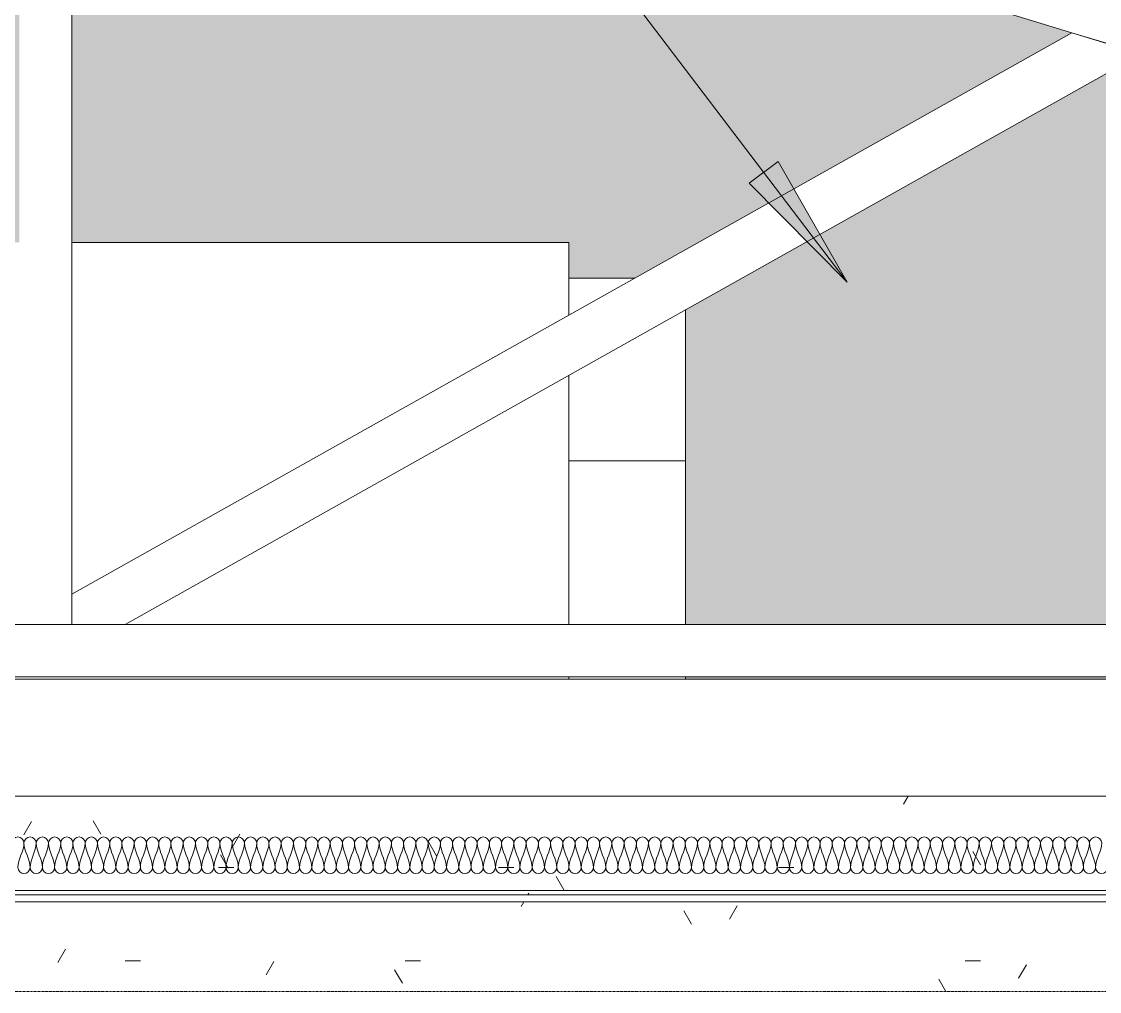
# Model space of a CAD drawing. Header units: millimetres. Extents: x -12186 to 152825, y -4386 to 9463.
# Drawn here: x 135996 to 138343, y 2805 to 4916 of the extents above; entities that cross this region are included whole.
import ezdxf

# ---------------------------------------------------------------- set-up
doc = ezdxf.new("R2010")
doc.units = ezdxf.units.MM
doc.linetypes.add('1000 Dashed', pattern=[2, 1, -1])
for name, color, linetype, lineweight in [('A-CLNG', 13, 'Continuous', 9), ('A-CLNG-PATT', 13, 'Continuous', 9), ('A-DETL', 90, 'Continuous', 5), ('A-FLOR-LEVL', 51, 'Continuous', 5), ('A-ROOF-PATT', 132, 'Continuous', 9), ('G-ANNO-TEXT', 231, 'Continuous', 5), ('I-WALL', 2, 'Continuous', 9), ('S-BEAM', 12, 'Continuous', 5)]:
    doc.layers.add(name, color=color, linetype=linetype, lineweight=lineweight)
pattern_1 = [(0, (-22884.63, 5715.79), (812.8, 203.2), [33.53, -576.07, 33.53, -3827.27]), (0, (-22884.63, 5715.79), (812.8, 203.2), [-643.128, -576.072, 33.528, -1185.672, -2032]), (0, (-22884.63, 5715.79), (812.8, 203.2), [-2438.4, 33.528, -576.072, 33.528, -1388.872]), (0, (-22884.63, 5715.79), (812.8, 203.2), [-3081.53, -372.87, 33.53, -982.47]), (120, (-22579.83, 5817.39), (-582.3764, 602.3054), [33.53, -576.07, 33.53, -3827.27]), (120, (-22579.83, 5817.39), (-582.3764, 602.3054), [-643.128, -576.072, 33.528, -1185.672, -2032]), (120, (-22579.83, 5817.39), (-582.3764, 602.3054), [-2438.4, 33.528, -576.072, 33.528, -1388.872]), (120, (-22579.83, 5817.39), (-582.3764, 602.3054), [-3081.53, -372.87, 33.53, -982.47]), (240, (-22478.23, 6223.79), (-230.4236, -805.5054), [33.53, -576.07, 33.53, -3827.27]), (240, (-22478.23, 6223.79), (-230.4236, -805.5054), [-643.128, -576.072, 33.528, -1185.672, -2032]), (240, (-22478.23, 6223.79), (-230.4236, -805.5054), [-2438.4, 33.528, -576.072, 33.528, -1388.872]), (240, (-22478.23, 6223.79), (-230.4236, -805.5054), [-3081.53, -372.87, 33.53, -982.47])]

# ---------------------------------------------------------------- blocks, each defined once
blk = doc.blocks.new('Timber Truss - Timber Truss 2-1376233-Section 4')
at = {"layer": 'S-BEAM'}
for p, q in [((-23335.1, 3604), (-23335.1, 5343.5)), ((-22635.9, 5343.5), (-15675.6, 3215.5)), ((-21157.8, 4891.6), (-23335.1, 3669.4)), ((-21082.4, 4868.6), (-21157.8, 4891.6)), ((-23218.6, 3604), (-21082.4, 4803.2)), ((-23335.1, 3669.4), (-23335.1, 3604)), ((-16946.2, 3604), (-27704.6, 3604)), ((-23449.1, 3604), (-23335.1, 3604)), ((-23335.1, 3604), (-23218.6, 3604)), ((-27704.6, 3490), (-16573.4, 3490))]:
    blk.add_line(p, q, dxfattribs=at)
blk = doc.blocks.new('Ceilings 2 - Ceilings 2-1432844-Section 4')
at = {"layer": 'A-CLNG-PATT'}
h = blk.add_hatch(dxfattribs=at)
h.set_pattern_fill('FP_198', color=256, style=0, pattern_type=2)
h.set_pattern_definition(pattern_1)
h.paths.add_polyline_path([(-27052.6, 2793), (-26676.6, 2793), (-26676.6, 3025), (-17821.6, 3025), (-17821.6, 2793), (-17445.6, 2793), (-17445.6, 3230), (-27052.6, 3230), (-27052.6, 2805)])
h = blk.add_hatch(dxfattribs=at)
h.set_pattern_fill('FP_198', color=256, style=0, pattern_type=2)
h.set_pattern_definition(pattern_1)
h.paths.add_polyline_path([(-21176.6, 2805), (-17833.6, 2805), (-17833.6, 3000), (-26664.6, 3000), (-26664.6, 2805), (-21405.2, 2805)])
h.paths.add_polyline_path([(-26435, 3015), (-17833.6, 3015), (-17833.6, 3025), (-26664.6, 3025), (-26664.6, 3015), (-26564.6, 3015)])
at = {"layer": 'A-CLNG'}
for p, q in [((-27052.6, 3230), (-17445.6, 3230)), ((-26664.6, 3025), (-17833.6, 3025))]:
    blk.add_line(p, q, dxfattribs=at)

msp = doc.modelspace()

# ---------------------------------------------------------------- hatches: boundary and pattern name
at = {"layer": 'A-ROOF-PATT', "lineweight": 5}
h = msp.add_hatch(dxfattribs=at)
h.set_pattern_fill('FP_163', color=256, style=0, pattern_type=2)
h.set_pattern_definition([(0, (159440.27, 3949.267), (323.85, 44.557), [76.2, -63.5, 88.9, -38.1, -165.1]), (0, (159440.27, 3949.267), (323.85, 44.557), [-266.7, 114.3, -50.8]), (0, (159516.47, 3951.123), (323.85, 44.557), [63.5, -241.3, 50.8, -76.2]), (0, (159668.87, 3946.48), (323.85, 44.557), [38.1, -393.7]), (90, (159440.27, 3949.27), (-107.95, 44.557), [42.701, -135.529]), (90, (159516.47, 3949.27), (-107.95, 44.557), [41.773, -136.457]), (90, (159579.97, 3949.27), (-107.95, 44.557), [38.988, -139.242]), (90, (159668.87, 3946.48), (-107.95, 44.557), [42.701, -135.529]), (90, (159706.97, 3946.48), (-107.95, 44.557), [42.701, -135.529]), (90, (159821.27, 3949.27), (-107.95, 44.557), [40.844, -137.385])])
h.paths.add_polyline_path([(128309.7, 3405), (128309.7, 3414.2), (128279.7, 3405), (128304.7, 3405)])
h.paths.add_polyline_path([(129118.7, 3415), (129277.2, 3415), (129277.2, 3455), (129475.7, 3455), (129475.7, 3490), (129229.5, 3490), (128984.2, 3415)])
h.paths.add_polyline_path([(128594.3, 3415), (129475.7, 3684.5), (129475.7, 3770.7), (128312.4, 3415), (128432.8, 3415)])
h.paths.add_polyline_path([(128629.3, 3441.3), (128618.2, 3477.7), (128654.8, 3488), (128665.7, 3452.5)])
h.paths.add_polyline_path([(140321.3, 3485), (142883.3, 3485), (142866.9, 3490), (137441.7, 3490), (137441.7, 3485), (139406.8, 3485)])
h.paths.add_polyline_path([(129010.7, 3557.9), (128999.6, 3594.3), (129035.9, 3605.4), (129047, 3569)])
h.paths.add_polyline_path([(142916.7, 3594), (142916.7, 3680.2), (137476.2, 5343.5), (137377, 5343), (137365.8, 5306.7), (137329.5, 5317.8), (137337.4, 5343.5), (137194.3, 5343.5), (142883.9, 3604)])
h.paths.add_polyline_path([(141952.9, 3604), (142494, 3604), (140838.5, 4110.1), (140838.5, 3604), (141905.4, 3604)])
h.paths.add_polyline_path([(139406.8, 3604), (140724.5, 3604), (140724.5, 4086.4), (138716, 3604)])
h.paths.add_polyline_path([(137441.7, 3604), (138357.9, 3604), (138357.9, 4803.2), (137441.7, 4288.9), (137441.7, 3771.9)])
h.paths.add_polyline_path([(138471.9, 3662.6), (140617.2, 4177.8), (138471.9, 4833.7), (138471.9, 4177.8)])
h.paths.add_polyline_path([(129392, 3674.5), (129380.9, 3710.9), (129417.2, 3722), (129428.3, 3685.6)])
h.paths.add_polyline_path([(142704.4, 3674.5), (142668.1, 3685.6), (142679.2, 3722), (142715.5, 3710.9)])
h.paths.add_polyline_path([(142323.1, 3791.1), (142286.7, 3802.2), (142297.9, 3838.5), (142334.2, 3827.4)])
h.paths.add_polyline_path([(141941.8, 3907.7), (141905.4, 3918.8), (141916.5, 3955.1), (141952.9, 3944)])
h.paths.add_polyline_path([(141560.4, 4024.3), (141524.1, 4035.4), (141535.2, 4071.7), (141571.5, 4060.6)])
h.paths.add_polyline_path([(141179.1, 4140.8), (141142.8, 4152), (141153.9, 4188.3), (141190.2, 4177.2)])
h.paths.add_polyline_path([(140797.8, 4257.4), (140761.4, 4268.5), (140772.6, 4304.9), (140808.9, 4293.8)])
h.paths.add_polyline_path([(137295.7, 4357.7), (137331.3, 4357.7), (138282.5, 4891.6), (136804.4, 5343.5), (136105.2, 5343.5), (136105.2, 4435.3), (137187.7, 4435.3), (137187.7, 4357.7)])
h.paths.add_polyline_path([(140416.5, 4374), (140380.1, 4385.1), (140391.2, 4421.5), (140427.6, 4410.4)])
h.paths.add_polyline_path([(132321.5, 4435.3), (133624.5, 4435.3), (133624.5, 4833.7), (132407.5, 4461.6)])
h.paths.add_polyline_path([(131735.7, 4435.3), (131931.6, 4435.3), (134902.1, 5343.5), (134759, 5343.5), (134766.9, 5317.8), (134730.6, 5306.7), (134719.5, 5343), (134719.5, 5343.5), (134620.3, 5343.5), (131735.7, 4461.6), (131735.7, 4459.4)])
h.paths.add_polyline_path([(134393.9, 4435.3), (133738.5, 4803.2), (133738.5, 4435.3), (133919.8, 4435.3)])
h.paths.add_polyline_path([(135991.2, 4435.3), (135991.2, 5343.5), (135292, 5343.5), (133813.9, 4891.6), (134626.8, 4435.3), (135748.8, 4435.3)])
h.paths.add_polyline_path([(132061.3, 4490.6), (132050.2, 4526.9), (132086.5, 4538), (132097.6, 4501.7)])
h.paths.add_polyline_path([(140035.1, 4490.6), (139998.8, 4501.7), (140009.9, 4538), (140046.2, 4526.9)])
h.paths.add_polyline_path([(132442.6, 4607.2), (132431.5, 4643.5), (132467.8, 4654.6), (132479, 4618.3)])
h.paths.add_polyline_path([(139653.8, 4607.2), (139617.5, 4618.3), (139628.6, 4654.6), (139664.9, 4643.5)])
h.paths.add_polyline_path([(132823.9, 4723.8), (132812.8, 4760.1), (132849.2, 4771.2), (132860.3, 4734.9)])
h.paths.add_polyline_path([(139272.5, 4723.8), (139236.1, 4734.9), (139247.2, 4771.2), (139283.6, 4760.1)])
h.paths.add_polyline_path([(133205.3, 4840.3), (133194.2, 4876.7), (133230.5, 4887.8), (133241.6, 4851.5)])
h.paths.add_polyline_path([(138891.1, 4840.3), (138854.8, 4851.5), (138865.9, 4887.8), (138902.3, 4876.7)])
h.paths.add_polyline_path([(133586.6, 4956.9), (133575.5, 4993.3), (133611.8, 5004.4), (133622.9, 4968)])
h.paths.add_polyline_path([(138509.8, 4956.9), (138473.5, 4968), (138484.6, 5004.4), (138520.9, 4993.3)])
h.paths.add_polyline_path([(133967.9, 5073.5), (133956.8, 5109.9), (133993.1, 5121), (134004.3, 5084.6)])
h.paths.add_polyline_path([(138128.5, 5073.5), (138092.2, 5084.6), (138103.3, 5121), (138139.6, 5109.9)])
h.paths.add_polyline_path([(134349.2, 5190.1), (134338.1, 5226.4), (134374.5, 5237.5), (134385.6, 5201.2)])
h.paths.add_polyline_path([(137747.2, 5190.1), (137710.8, 5201.2), (137721.9, 5237.5), (137758.3, 5226.4)])
at = {"layer": 'G-ANNO-TEXT'}
msp.add_hatch(color=7, dxfattribs=at).paths.add_polyline_path([(137793.2, 4349), (137643.1, 4611.7), (137580.3, 4563.9)])

# ---------------------------------------------------------------- linework, layer by layer
at = {"layer": 'A-CLNG'}
for p, q in [((141606.7, 3015), (132775.7, 3015)), ((132775.7, 3000), (141606.7, 3000))]:
    msp.add_line(p, q, dxfattribs=at)
at = {"layer": 'A-DETL'}
for points in [[(135974.4, 3128.1), (135974.4, 3134.3), (135987.7, 3148.4), (136001, 3134.3), (136001, 3128.1)], [(136001, 3128.1), (136001, 3109.7), (135987.7, 3093.1), (135987.7, 3074.7)], [(136001, 3128.1), (136001, 3134.3), (136014.4, 3148.4), (136027.7, 3134.3), (136027.7, 3128.1)], [(136014.4, 3074.7), (136014.4, 3093.1), (136001, 3109.7), (136001, 3128.1)], [(136027.7, 3128.1), (136027.7, 3109.7), (136014.4, 3093.1), (136014.4, 3074.7)], [(136027.7, 3128.1), (136027.7, 3134.3), (136041, 3148.4), (136054.4, 3134.3), (136054.4, 3128.1)], [(136041, 3074.7), (136041, 3093.1), (136027.7, 3109.7), (136027.7, 3128.1)], [(136054.4, 3128.1), (136054.4, 3109.7), (136041, 3093.1), (136041, 3074.7)], [(136054.4, 3128.1), (136054.4, 3134.3), (136067.7, 3148.4), (136081, 3134.3), (136081, 3128.1)], [(136067.7, 3074.7), (136067.7, 3093.1), (136054.4, 3109.7), (136054.4, 3128.1)], [(136081, 3128.1), (136081, 3109.7), (136067.7, 3093.1), (136067.7, 3074.7)], [(136081, 3128.1), (136081, 3134.3), (136094.4, 3148.4), (136107.7, 3134.3), (136107.7, 3128.1)], [(136094.4, 3074.7), (136094.4, 3093.1), (136081, 3109.7), (136081, 3128.1)], [(136107.7, 3128.1), (136107.7, 3109.7), (136094.4, 3093.1), (136094.4, 3074.7)], [(136107.7, 3128.1), (136107.7, 3134.3), (136121, 3148.4), (136134.4, 3134.3), (136134.4, 3128.1)], [(136121, 3074.7), (136121, 3093.1), (136107.7, 3109.7), (136107.7, 3128.1)], [(136134.4, 3128.1), (136134.4, 3109.7), (136121, 3093.1), (136121, 3074.7)], [(136134.4, 3128.1), (136134.4, 3134.3), (136147.7, 3148.4), (136161, 3134.3), (136161, 3128.1)], [(136147.7, 3074.7), (136147.7, 3093.1), (136134.4, 3109.7), (136134.4, 3128.1)], [(136161, 3128.1), (136161, 3109.7), (136147.7, 3093.1), (136147.7, 3074.7)], [(136161, 3128.1), (136161, 3134.3), (136174.4, 3148.4), (136187.7, 3134.3), (136187.7, 3128.1)], [(136174.4, 3074.7), (136174.4, 3093.1), (136161, 3109.7), (136161, 3128.1)], [(136187.7, 3128.1), (136187.7, 3109.7), (136174.4, 3093.1), (136174.4, 3074.7)], [(136187.7, 3128.1), (136187.7, 3134.3), (136201, 3148.4), (136214.4, 3134.3), (136214.4, 3128.1)], [(136201, 3074.7), (136201, 3093.1), (136187.7, 3109.7), (136187.7, 3128.1)], [(136214.4, 3128.1), (136214.4, 3109.7), (136201, 3093.1), (136201, 3074.7)], [(136214.4, 3128.1), (136214.4, 3134.3), (136227.7, 3148.4), (136241, 3134.3), (136241, 3128.1)], [(136227.7, 3074.7), (136227.7, 3093.1), (136214.4, 3109.7), (136214.4, 3128.1)], [(136241, 3128.1), (136241, 3109.7), (136227.7, 3093.1), (136227.7, 3074.7)], [(136241, 3128.1), (136241, 3134.3), (136254.4, 3148.4), (136267.7, 3134.3), (136267.7, 3128.1)], [(136254.4, 3074.7), (136254.4, 3093.1), (136241, 3109.7), (136241, 3128.1)], [(136267.7, 3128.1), (136267.7, 3109.7), (136254.4, 3093.1), (136254.4, 3074.7)], [(136267.7, 3128.1), (136267.7, 3134.3), (136281, 3148.4), (136294.4, 3134.3), (136294.4, 3128.1)], [(136281, 3074.7), (136281, 3093.1), (136267.7, 3109.7), (136267.7, 3128.1)], [(136294.4, 3128.1), (136294.4, 3109.7), (136281, 3093.1), (136281, 3074.7)], [(136294.4, 3128.1), (136294.4, 3134.3), (136307.7, 3148.4), (136321, 3134.3), (136321, 3128.1)], [(136307.7, 3074.7), (136307.7, 3093.1), (136294.4, 3109.7), (136294.4, 3128.1)], [(136321, 3128.1), (136321, 3109.7), (136307.7, 3093.1), (136307.7, 3074.7)], [(136321, 3128.1), (136321, 3134.3), (136334.4, 3148.4), (136347.7, 3134.3), (136347.7, 3128.1)], [(136334.4, 3074.7), (136334.4, 3093.1), (136321, 3109.7), (136321, 3128.1)], [(136347.7, 3128.1), (136347.7, 3109.7), (136334.4, 3093.1), (136334.4, 3074.7)], [(136347.7, 3128.1), (136347.7, 3134.3), (136361, 3148.4), (136374.4, 3134.3), (136374.4, 3128.1)], [(136361, 3074.7), (136361, 3093.1), (136347.7, 3109.7), (136347.7, 3128.1)], [(136374.4, 3128.1), (136374.4, 3109.7), (136361, 3093.1), (136361, 3074.7)], [(136374.4, 3128.1), (136374.4, 3134.3), (136387.7, 3148.4), (136401, 3134.3), (136401, 3128.1)], [(136387.7, 3074.7), (136387.7, 3093.1), (136374.4, 3109.7), (136374.4, 3128.1)], [(136401, 3128.1), (136401, 3109.7), (136387.7, 3093.1), (136387.7, 3074.7)], [(136401, 3128.1), (136401, 3134.3), (136414.4, 3148.4), (136427.7, 3134.3), (136427.7, 3128.1)], [(136414.4, 3074.7), (136414.4, 3093.1), (136401, 3109.7), (136401, 3128.1)], [(136427.7, 3128.1), (136427.7, 3109.7), (136414.4, 3093.1), (136414.4, 3074.7)], [(136427.7, 3128.1), (136427.7, 3134.3), (136441, 3148.4), (136454.4, 3134.3), (136454.4, 3128.1)], [(136441, 3074.7), (136441, 3093.1), (136427.7, 3109.7), (136427.7, 3128.1)], [(136454.4, 3128.1), (136454.4, 3109.7), (136441, 3093.1), (136441, 3074.7)], [(136454.4, 3128.1), (136454.4, 3134.3), (136467.7, 3148.4), (136481, 3134.3), (136481, 3128.1)], [(136467.7, 3074.7), (136467.7, 3093.1), (136454.4, 3109.7), (136454.4, 3128.1)], [(136481, 3128.1), (136481, 3109.7), (136467.7, 3093.1), (136467.7, 3074.7)], [(136481, 3128.1), (136481, 3134.3), (136494.4, 3148.4), (136507.7, 3134.3), (136507.7, 3128.1)], [(136494.4, 3074.7), (136494.4, 3093.1), (136481, 3109.7), (136481, 3128.1)], [(136507.7, 3128.1), (136507.7, 3109.7), (136494.4, 3093.1), (136494.4, 3074.7)], [(136507.7, 3128.1), (136507.7, 3134.3), (136521, 3148.4), (136534.4, 3134.3), (136534.4, 3128.1)], [(136521, 3074.7), (136521, 3093.1), (136507.7, 3109.7), (136507.7, 3128.1)], [(136534.4, 3128.1), (136534.4, 3109.7), (136521, 3093.1), (136521, 3074.7)], [(136534.4, 3128.1), (136534.4, 3134.3), (136547.7, 3148.4), (136561, 3134.3), (136561, 3128.1)], [(136547.7, 3074.7), (136547.7, 3093.1), (136534.4, 3109.7), (136534.4, 3128.1)], [(136561, 3128.1), (136561, 3109.7), (136547.7, 3093.1), (136547.7, 3074.7)], [(136561, 3128.1), (136561, 3134.3), (136574.4, 3148.4), (136587.7, 3134.3), (136587.7, 3128.1)], [(136574.4, 3074.7), (136574.4, 3093.1), (136561, 3109.7), (136561, 3128.1)], [(136587.7, 3128.1), (136587.7, 3109.7), (136574.4, 3093.1), (136574.4, 3074.7)], [(136587.7, 3128.1), (136587.7, 3134.3), (136601, 3148.4), (136614.4, 3134.3), (136614.4, 3128.1)], [(136601, 3074.7), (136601, 3093.1), (136587.7, 3109.7), (136587.7, 3128.1)], [(136614.4, 3128.1), (136614.4, 3109.7), (136601, 3093.1), (136601, 3074.7)], [(136614.4, 3128.1), (136614.4, 3134.3), (136627.7, 3148.4), (136641, 3134.3), (136641, 3128.1)], [(136627.7, 3074.7), (136627.7, 3093.1), (136614.4, 3109.7), (136614.4, 3128.1)], [(136641, 3128.1), (136641, 3109.7), (136627.7, 3093.1), (136627.7, 3074.7)], [(136641, 3128.1), (136641, 3134.3), (136654.4, 3148.4), (136667.7, 3134.3), (136667.7, 3128.1)], [(136654.4, 3074.7), (136654.4, 3093.1), (136641, 3109.7), (136641, 3128.1)], [(136667.7, 3128.1), (136667.7, 3109.7), (136654.4, 3093.1), (136654.4, 3074.7)], [(136667.7, 3128.1), (136667.7, 3134.3), (136681, 3148.4), (136694.4, 3134.3), (136694.4, 3128.1)], [(136681, 3074.7), (136681, 3093.1), (136667.7, 3109.7), (136667.7, 3128.1)], [(136694.4, 3128.1), (136694.4, 3109.7), (136681, 3093.1), (136681, 3074.7)], [(136694.4, 3128.1), (136694.4, 3134.3), (136707.7, 3148.4), (136721, 3134.3), (136721, 3128.1)], [(136707.7, 3074.7), (136707.7, 3093.1), (136694.4, 3109.7), (136694.4, 3128.1)], [(136721, 3128.1), (136721, 3109.7), (136707.7, 3093.1), (136707.7, 3074.7)], [(136721, 3128.1), (136721, 3134.3), (136734.4, 3148.4), (136747.7, 3134.3), (136747.7, 3128.1)], [(136734.4, 3074.7), (136734.4, 3093.1), (136721, 3109.7), (136721, 3128.1)], [(136747.7, 3128.1), (136747.7, 3109.7), (136734.4, 3093.1), (136734.4, 3074.7)], [(136747.7, 3128.1), (136747.7, 3134.3), (136761, 3148.4), (136774.4, 3134.3), (136774.4, 3128.1)], [(136761, 3074.7), (136761, 3093.1), (136747.7, 3109.7), (136747.7, 3128.1)], [(136774.4, 3128.1), (136774.4, 3109.7), (136761, 3093.1), (136761, 3074.7)], [(136774.4, 3128.1), (136774.4, 3134.3), (136787.7, 3148.4), (136801, 3134.3), (136801, 3128.1)], [(136787.7, 3074.7), (136787.7, 3093.1), (136774.4, 3109.7), (136774.4, 3128.1)], [(136801, 3128.1), (136801, 3109.7), (136787.7, 3093.1), (136787.7, 3074.7)], [(136801, 3128.1), (136801, 3134.3), (136814.4, 3148.4), (136827.7, 3134.3), (136827.7, 3128.1)], [(136814.4, 3074.7), (136814.4, 3093.1), (136801, 3109.7), (136801, 3128.1)], [(136827.7, 3128.1), (136827.7, 3109.7), (136814.4, 3093.1), (136814.4, 3074.7)], [(136827.7, 3128.1), (136827.7, 3134.3), (136841, 3148.4), (136854.4, 3134.3), (136854.4, 3128.1)], [(136841, 3074.7), (136841, 3093.1), (136827.7, 3109.7), (136827.7, 3128.1)], [(136854.4, 3128.1), (136854.4, 3109.7), (136841, 3093.1), (136841, 3074.7)], [(136854.4, 3128.1), (136854.4, 3134.3), (136867.7, 3148.4), (136881, 3134.3), (136881, 3128.1)], [(136867.7, 3074.7), (136867.7, 3093.1), (136854.4, 3109.7), (136854.4, 3128.1)], [(136881, 3128.1), (136881, 3109.7), (136867.7, 3093.1), (136867.7, 3074.7)], [(136881, 3128.1), (136881, 3134.3), (136894.4, 3148.4), (136907.7, 3134.3), (136907.7, 3128.1)], [(136894.4, 3074.7), (136894.4, 3093.1), (136881, 3109.7), (136881, 3128.1)], [(136907.7, 3128.1), (136907.7, 3109.7), (136894.4, 3093.1), (136894.4, 3074.7)], [(136907.7, 3128.1), (136907.7, 3134.3), (136921, 3148.4), (136934.4, 3134.3), (136934.4, 3128.1)], [(136921, 3074.7), (136921, 3093.1), (136907.7, 3109.7), (136907.7, 3128.1)], [(136934.4, 3128.1), (136934.4, 3109.7), (136921, 3093.1), (136921, 3074.7)], [(136934.4, 3128.1), (136934.4, 3134.3), (136947.7, 3148.4), (136961, 3134.3), (136961, 3128.1)], [(136947.7, 3074.7), (136947.7, 3093.1), (136934.4, 3109.7), (136934.4, 3128.1)], [(136961, 3128.1), (136961, 3109.7), (136947.7, 3093.1), (136947.7, 3074.7)], [(136961, 3128.1), (136961, 3134.3), (136974.4, 3148.4), (136987.7, 3134.3), (136987.7, 3128.1)], [(136974.4, 3074.7), (136974.4, 3093.1), (136961, 3109.7), (136961, 3128.1)], [(136987.7, 3128.1), (136987.7, 3109.7), (136974.4, 3093.1), (136974.4, 3074.7)], [(136987.7, 3128.1), (136987.7, 3134.3), (137001, 3148.4), (137014.4, 3134.3), (137014.4, 3128.1)], [(137001, 3074.7), (137001, 3093.1), (136987.7, 3109.7), (136987.7, 3128.1)], [(137014.4, 3128.1), (137014.4, 3109.7), (137001, 3093.1), (137001, 3074.7)], [(137014.4, 3128.1), (137014.4, 3134.3), (137027.7, 3148.4), (137041, 3134.3), (137041, 3128.1)], [(137027.7, 3074.7), (137027.7, 3093.1), (137014.4, 3109.7), (137014.4, 3128.1)], [(137041, 3128.1), (137041, 3109.7), (137027.7, 3093.1), (137027.7, 3074.7)], [(137041, 3128.1), (137041, 3134.3), (137054.4, 3148.4), (137067.7, 3134.3), (137067.7, 3128.1)], [(137054.4, 3074.7), (137054.4, 3093.1), (137041, 3109.7), (137041, 3128.1)], [(137067.7, 3128.1), (137067.7, 3109.7), (137054.4, 3093.1), (137054.4, 3074.7)], [(137067.7, 3128.1), (137067.7, 3134.3), (137081, 3148.4), (137094.4, 3134.3), (137094.4, 3128.1)], [(137081, 3074.7), (137081, 3093.1), (137067.7, 3109.7), (137067.7, 3128.1)], [(137094.4, 3128.1), (137094.4, 3109.7), (137081, 3093.1), (137081, 3074.7)], [(137094.4, 3128.1), (137094.4, 3134.3), (137107.7, 3148.4), (137121, 3134.3), (137121, 3128.1)], [(137107.7, 3074.7), (137107.7, 3093.1), (137094.4, 3109.7), (137094.4, 3128.1)], [(137121, 3128.1), (137121, 3109.7), (137107.7, 3093.1), (137107.7, 3074.7)], [(137121, 3128.1), (137121, 3134.3), (137134.4, 3148.4), (137147.7, 3134.3), (137147.7, 3128.1)], [(137134.4, 3074.7), (137134.4, 3093.1), (137121, 3109.7), (137121, 3128.1)], [(137147.7, 3128.1), (137147.7, 3109.7), (137134.4, 3093.1), (137134.4, 3074.7)], [(137147.7, 3128.1), (137147.7, 3134.3), (137161, 3148.4), (137174.4, 3134.3), (137174.4, 3128.1)], [(137161, 3074.7), (137161, 3093.1), (137147.7, 3109.7), (137147.7, 3128.1)], [(137174.4, 3128.1), (137174.4, 3109.7), (137161, 3093.1), (137161, 3074.7)], [(137174.4, 3128.1), (137174.4, 3134.3), (137187.7, 3148.4), (137201, 3134.3), (137201, 3128.1)], [(137187.7, 3074.7), (137187.7, 3093.1), (137174.4, 3109.7), (137174.4, 3128.1)], [(137201, 3128.1), (137201, 3109.7), (137187.7, 3093.1), (137187.7, 3074.7)], [(137201, 3128.1), (137201, 3134.3), (137214.4, 3148.4), (137227.7, 3134.3), (137227.7, 3128.1)], [(137214.4, 3074.7), (137214.4, 3093.1), (137201, 3109.7), (137201, 3128.1)], [(137227.7, 3128.1), (137227.7, 3109.7), (137214.4, 3093.1), (137214.4, 3074.7)], [(137227.7, 3128.1), (137227.7, 3134.3), (137241, 3148.4), (137254.4, 3134.3), (137254.4, 3128.1)], [(137241, 3074.7), (137241, 3093.1), (137227.7, 3109.7), (137227.7, 3128.1)], [(137254.4, 3128.1), (137254.4, 3109.7), (137241, 3093.1), (137241, 3074.7)], [(137254.4, 3128.1), (137254.4, 3134.3), (137267.7, 3148.4), (137281, 3134.3), (137281, 3128.1)], [(137267.7, 3074.7), (137267.7, 3093.1), (137254.4, 3109.7), (137254.4, 3128.1)], [(137281, 3128.1), (137281, 3109.7), (137267.7, 3093.1), (137267.7, 3074.7)], [(137281, 3128.1), (137281, 3134.3), (137294.4, 3148.4), (137307.7, 3134.3), (137307.7, 3128.1)], [(137294.4, 3074.7), (137294.4, 3093.1), (137281, 3109.7), (137281, 3128.1)], [(137307.7, 3128.1), (137307.7, 3109.7), (137294.4, 3093.1), (137294.4, 3074.7)], [(137307.7, 3128.1), (137307.7, 3134.3), (137321, 3148.4), (137334.4, 3134.3), (137334.4, 3128.1)], [(137321, 3074.7), (137321, 3093.1), (137307.7, 3109.7), (137307.7, 3128.1)], [(137334.4, 3128.1), (137334.4, 3109.7), (137321, 3093.1), (137321, 3074.7)], [(137334.4, 3128.1), (137334.4, 3134.3), (137347.7, 3148.4), (137361, 3134.3), (137361, 3128.1)], [(137347.7, 3074.7), (137347.7, 3093.1), (137334.4, 3109.7), (137334.4, 3128.1)], [(137361, 3128.1), (137361, 3109.7), (137347.7, 3093.1), (137347.7, 3074.7)], [(137361, 3128.1), (137361, 3134.3), (137374.4, 3148.4), (137387.7, 3134.3), (137387.7, 3128.1)], [(137374.4, 3074.7), (137374.4, 3093.1), (137361, 3109.7), (137361, 3128.1)], [(137387.7, 3128.1), (137387.7, 3109.7), (137374.4, 3093.1), (137374.4, 3074.7)], [(137387.7, 3128.1), (137387.7, 3134.3), (137401, 3148.4), (137414.4, 3134.3), (137414.4, 3128.1)], [(137401, 3074.7), (137401, 3093.1), (137387.7, 3109.7), (137387.7, 3128.1)], [(137414.4, 3128.1), (137414.4, 3109.7), (137401, 3093.1), (137401, 3074.7)], [(137414.4, 3128.1), (137414.4, 3134.3), (137427.7, 3148.4), (137441, 3134.3), (137441, 3128.1)], [(137427.7, 3074.7), (137427.7, 3093.1), (137414.4, 3109.7), (137414.4, 3128.1)], [(137441, 3128.1), (137441, 3109.7), (137427.7, 3093.1), (137427.7, 3074.7)], [(137441, 3128.1), (137441, 3134.3), (137454.4, 3148.4), (137467.7, 3134.3), (137467.7, 3128.1)], [(137454.4, 3074.7), (137454.4, 3093.1), (137441, 3109.7), (137441, 3128.1)], [(137467.7, 3128.1), (137467.7, 3109.7), (137454.4, 3093.1), (137454.4, 3074.7)], [(137467.7, 3128.1), (137467.7, 3134.3), (137481, 3148.4), (137494.4, 3134.3), (137494.4, 3128.1)], [(137481, 3074.7), (137481, 3093.1), (137467.7, 3109.7), (137467.7, 3128.1)], [(137494.4, 3128.1), (137494.4, 3109.7), (137481, 3093.1), (137481, 3074.7)], [(137494.4, 3128.1), (137494.4, 3134.3), (137507.7, 3148.4), (137521, 3134.3), (137521, 3128.1)], [(137507.7, 3074.7), (137507.7, 3093.1), (137494.4, 3109.7), (137494.4, 3128.1)], [(137521, 3128.1), (137521, 3109.7), (137507.7, 3093.1), (137507.7, 3074.7)], [(137521, 3128.1), (137521, 3134.3), (137534.4, 3148.4), (137547.7, 3134.3), (137547.7, 3128.1)], [(137534.4, 3074.7), (137534.4, 3093.1), (137521, 3109.7), (137521, 3128.1)], [(137547.7, 3128.1), (137547.7, 3109.7), (137534.4, 3093.1), (137534.4, 3074.7)], [(137547.7, 3128.1), (137547.7, 3134.3), (137561, 3148.4), (137574.4, 3134.3), (137574.4, 3128.1)], [(137561, 3074.7), (137561, 3093.1), (137547.7, 3109.7), (137547.7, 3128.1)], [(137574.4, 3128.1), (137574.4, 3109.7), (137561, 3093.1), (137561, 3074.7)], [(137574.4, 3128.1), (137574.4, 3134.3), (137587.7, 3148.4), (137601, 3134.3), (137601, 3128.1)], [(137587.7, 3074.7), (137587.7, 3093.1), (137574.4, 3109.7), (137574.4, 3128.1)], [(137601, 3128.1), (137601, 3109.7), (137587.7, 3093.1), (137587.7, 3074.7)], [(137601, 3128.1), (137601, 3134.3), (137614.4, 3148.4), (137627.7, 3134.3), (137627.7, 3128.1)], [(137614.4, 3074.7), (137614.4, 3093.1), (137601, 3109.7), (137601, 3128.1)], [(137627.7, 3128.1), (137627.7, 3109.7), (137614.4, 3093.1), (137614.4, 3074.7)], [(137627.7, 3128.1), (137627.7, 3134.3), (137641, 3148.4), (137654.4, 3134.3), (137654.4, 3128.1)], [(137641, 3074.7), (137641, 3093.1), (137627.7, 3109.7), (137627.7, 3128.1)], [(137654.4, 3128.1), (137654.4, 3109.7), (137641, 3093.1), (137641, 3074.7)], [(137654.4, 3128.1), (137654.4, 3134.3), (137667.7, 3148.4), (137681, 3134.3), (137681, 3128.1)], [(137667.7, 3074.7), (137667.7, 3093.1), (137654.4, 3109.7), (137654.4, 3128.1)], [(137681, 3128.1), (137681, 3109.7), (137667.7, 3093.1), (137667.7, 3074.7)], [(137681, 3128.1), (137681, 3134.3), (137694.4, 3148.4), (137707.7, 3134.3), (137707.7, 3128.1)], [(137694.4, 3074.7), (137694.4, 3093.1), (137681, 3109.7), (137681, 3128.1)], [(137707.7, 3128.1), (137707.7, 3109.7), (137694.4, 3093.1), (137694.4, 3074.7)], [(137707.7, 3128.1), (137707.7, 3134.3), (137721, 3148.4), (137734.4, 3134.3), (137734.4, 3128.1)], [(137721, 3074.7), (137721, 3093.1), (137707.7, 3109.7), (137707.7, 3128.1)], [(137734.4, 3128.1), (137734.4, 3109.7), (137721, 3093.1), (137721, 3074.7)], [(137734.4, 3128.1), (137734.4, 3134.3), (137747.7, 3148.4), (137761, 3134.3), (137761, 3128.1)], [(137747.7, 3074.7), (137747.7, 3093.1), (137734.4, 3109.7), (137734.4, 3128.1)], [(137761, 3128.1), (137761, 3109.7), (137747.7, 3093.1), (137747.7, 3074.7)], [(137761, 3128.1), (137761, 3134.3), (137774.4, 3148.4), (137787.7, 3134.3), (137787.7, 3128.1)], [(137774.4, 3074.7), (137774.4, 3093.1), (137761, 3109.7), (137761, 3128.1)], [(137787.7, 3128.1), (137787.7, 3109.7), (137774.4, 3093.1), (137774.4, 3074.7)], [(137787.7, 3128.1), (137787.7, 3134.3), (137801, 3148.4), (137814.4, 3134.3), (137814.4, 3128.1)], [(137801, 3074.7), (137801, 3093.1), (137787.7, 3109.7), (137787.7, 3128.1)], [(137814.4, 3128.1), (137814.4, 3109.7), (137801, 3093.1), (137801, 3074.7)], [(137814.4, 3128.1), (137814.4, 3134.3), (137827.7, 3148.4), (137841, 3134.3), (137841, 3128.1)], [(137827.7, 3074.7), (137827.7, 3093.1), (137814.4, 3109.7), (137814.4, 3128.1)], [(137841, 3128.1), (137841, 3109.7), (137827.7, 3093.1), (137827.7, 3074.7)], [(137841, 3128.1), (137841, 3134.3), (137854.4, 3148.4), (137867.7, 3134.3), (137867.7, 3128.1)], [(137854.4, 3074.7), (137854.4, 3093.1), (137841, 3109.7), (137841, 3128.1)], [(137867.7, 3128.1), (137867.7, 3109.7), (137854.4, 3093.1), (137854.4, 3074.7)], [(137867.7, 3128.1), (137867.7, 3134.3), (137881, 3148.4), (137894.4, 3134.3), (137894.4, 3128.1)], [(137881, 3074.7), (137881, 3093.1), (137867.7, 3109.7), (137867.7, 3128.1)], [(137894.4, 3128.1), (137894.4, 3109.7), (137881, 3093.1), (137881, 3074.7)], [(137894.4, 3128.1), (137894.4, 3134.3), (137907.7, 3148.4), (137921, 3134.3), (137921, 3128.1)], [(137907.7, 3074.7), (137907.7, 3093.1), (137894.4, 3109.7), (137894.4, 3128.1)], [(137921, 3128.1), (137921, 3109.7), (137907.7, 3093.1), (137907.7, 3074.7)], [(137921, 3128.1), (137921, 3134.3), (137934.4, 3148.4), (137947.7, 3134.3), (137947.7, 3128.1)], [(137934.4, 3074.7), (137934.4, 3093.1), (137921, 3109.7), (137921, 3128.1)], [(137947.7, 3128.1), (137947.7, 3109.7), (137934.4, 3093.1), (137934.4, 3074.7)], [(137947.7, 3128.1), (137947.7, 3134.3), (137961, 3148.4), (137974.4, 3134.3), (137974.4, 3128.1)], [(137961, 3074.7), (137961, 3093.1), (137947.7, 3109.7), (137947.7, 3128.1)], [(137974.4, 3128.1), (137974.4, 3109.7), (137961, 3093.1), (137961, 3074.7)], [(137974.4, 3128.1), (137974.4, 3134.3), (137987.7, 3148.4), (138001, 3134.3), (138001, 3128.1)], [(137987.7, 3074.7), (137987.7, 3093.1), (137974.4, 3109.7), (137974.4, 3128.1)], [(138001, 3128.1), (138001, 3109.7), (137987.7, 3093.1), (137987.7, 3074.7)], [(138001, 3128.1), (138001, 3134.3), (138014.4, 3148.4), (138027.7, 3134.3), (138027.7, 3128.1)], [(138014.4, 3074.7), (138014.4, 3093.1), (138001, 3109.7), (138001, 3128.1)], [(138027.7, 3128.1), (138027.7, 3109.7), (138014.4, 3093.1), (138014.4, 3074.7)], [(138027.7, 3128.1), (138027.7, 3134.3), (138041, 3148.4), (138054.4, 3134.3), (138054.4, 3128.1)], [(138041, 3074.7), (138041, 3093.1), (138027.7, 3109.7), (138027.7, 3128.1)], [(138054.4, 3128.1), (138054.4, 3109.7), (138041, 3093.1), (138041, 3074.7)], [(138054.4, 3128.1), (138054.4, 3134.3), (138067.7, 3148.4), (138081, 3134.3), (138081, 3128.1)], [(138067.7, 3074.7), (138067.7, 3093.1), (138054.4, 3109.7), (138054.4, 3128.1)], [(138081, 3128.1), (138081, 3109.7), (138067.7, 3093.1), (138067.7, 3074.7)], [(138081, 3128.1), (138081, 3134.3), (138094.4, 3148.4), (138107.7, 3134.3), (138107.7, 3128.1)], [(138094.4, 3074.7), (138094.4, 3093.1), (138081, 3109.7), (138081, 3128.1)], [(138107.7, 3128.1), (138107.7, 3109.7), (138094.4, 3093.1), (138094.4, 3074.7)], [(138107.7, 3128.1), (138107.7, 3134.3), (138121, 3148.4), (138134.4, 3134.3), (138134.4, 3128.1)], [(138121, 3074.7), (138121, 3093.1), (138107.7, 3109.7), (138107.7, 3128.1)], [(138134.4, 3128.1), (138134.4, 3109.7), (138121, 3093.1), (138121, 3074.7)], [(138134.4, 3128.1), (138134.4, 3134.3), (138147.7, 3148.4), (138161, 3134.3), (138161, 3128.1)], [(138147.7, 3074.7), (138147.7, 3093.1), (138134.4, 3109.7), (138134.4, 3128.1)], [(138161, 3128.1), (138161, 3109.7), (138147.7, 3093.1), (138147.7, 3074.7)], [(138161, 3128.1), (138161, 3134.3), (138174.4, 3148.4), (138187.7, 3134.3), (138187.7, 3128.1)], [(138174.4, 3074.7), (138174.4, 3093.1), (138161, 3109.7), (138161, 3128.1)], [(138187.7, 3128.1), (138187.7, 3109.7), (138174.4, 3093.1), (138174.4, 3074.7)], [(138187.7, 3128.1), (138187.7, 3134.3), (138201, 3148.4), (138214.4, 3134.3), (138214.4, 3128.1)], [(138201, 3074.7), (138201, 3093.1), (138187.7, 3109.7), (138187.7, 3128.1)], [(138214.4, 3128.1), (138214.4, 3109.7), (138201, 3093.1), (138201, 3074.7)], [(138214.4, 3128.1), (138214.4, 3134.3), (138227.7, 3148.4), (138241, 3134.3), (138241, 3128.1)], [(138227.7, 3074.7), (138227.7, 3093.1), (138214.4, 3109.7), (138214.4, 3128.1)], [(138241, 3128.1), (138241, 3109.7), (138227.7, 3093.1), (138227.7, 3074.7)], [(138241, 3128.1), (138241, 3134.3), (138254.4, 3148.4), (138267.7, 3134.3), (138267.7, 3128.1)], [(138254.4, 3074.7), (138254.4, 3093.1), (138241, 3109.7), (138241, 3128.1)], [(138267.7, 3128.1), (138267.7, 3109.7), (138254.4, 3093.1), (138254.4, 3074.7)], [(138267.7, 3128.1), (138267.7, 3134.3), (138281, 3148.4), (138294.4, 3134.3), (138294.4, 3128.1)], [(138281, 3074.7), (138281, 3093.1), (138267.7, 3109.7), (138267.7, 3128.1)], [(138294.4, 3128.1), (138294.4, 3109.7), (138281, 3093.1), (138281, 3074.7)], [(138294.4, 3128.1), (138294.4, 3134.3), (138307.7, 3148.4), (138321, 3134.3), (138321, 3128.1)], [(138307.7, 3074.7), (138307.7, 3093.1), (138294.4, 3109.7), (138294.4, 3128.1)], [(138321, 3128.1), (138321, 3109.7), (138307.7, 3093.1), (138307.7, 3074.7)], [(138321, 3128.1), (138321, 3134.3), (138334.4, 3148.4), (138347.7, 3134.3), (138347.7, 3128.1)], [(138334.4, 3074.7), (138334.4, 3093.1), (138321, 3109.7), (138321, 3128.1)], [(138347.7, 3128.1), (138347.7, 3109.7), (138334.4, 3093.1), (138334.4, 3074.7)], [(135987.7, 3074.7), (135987.7, 3068.4), (136001, 3054.3), (136014.4, 3068.4), (136014.4, 3074.7)], [(136014.4, 3074.7), (136014.4, 3068.4), (136027.7, 3054.3), (136041, 3068.4), (136041, 3074.7)], [(136041, 3074.7), (136041, 3068.4), (136054.4, 3054.3), (136067.7, 3068.4), (136067.7, 3074.7)], [(136067.7, 3074.7), (136067.7, 3068.4), (136081, 3054.3), (136094.4, 3068.4), (136094.4, 3074.7)], [(136094.4, 3074.7), (136094.4, 3068.4), (136107.7, 3054.3), (136121, 3068.4), (136121, 3074.7)], [(136121, 3074.7), (136121, 3068.4), (136134.4, 3054.3), (136147.7, 3068.4), (136147.7, 3074.7)], [(136147.7, 3074.7), (136147.7, 3068.4), (136161, 3054.3), (136174.4, 3068.4), (136174.4, 3074.7)], [(136174.4, 3074.7), (136174.4, 3068.4), (136187.7, 3054.3), (136201, 3068.4), (136201, 3074.7)], [(136201, 3074.7), (136201, 3068.4), (136214.4, 3054.3), (136227.7, 3068.4), (136227.7, 3074.7)], [(136227.7, 3074.7), (136227.7, 3068.4), (136241, 3054.3), (136254.4, 3068.4), (136254.4, 3074.7)], [(136254.4, 3074.7), (136254.4, 3068.4), (136267.7, 3054.3), (136281, 3068.4), (136281, 3074.7)], [(136281, 3074.7), (136281, 3068.4), (136294.4, 3054.3), (136307.7, 3068.4), (136307.7, 3074.7)], [(136307.7, 3074.7), (136307.7, 3068.4), (136321, 3054.3), (136334.4, 3068.4), (136334.4, 3074.7)], [(136334.4, 3074.7), (136334.4, 3068.4), (136347.7, 3054.3), (136361, 3068.4), (136361, 3074.7)], [(136361, 3074.7), (136361, 3068.4), (136374.4, 3054.3), (136387.7, 3068.4), (136387.7, 3074.7)], [(136387.7, 3074.7), (136387.7, 3068.4), (136401, 3054.3), (136414.4, 3068.4), (136414.4, 3074.7)], [(136414.4, 3074.7), (136414.4, 3068.4), (136427.7, 3054.3), (136441, 3068.4), (136441, 3074.7)], [(136441, 3074.7), (136441, 3068.4), (136454.4, 3054.3), (136467.7, 3068.4), (136467.7, 3074.7)], [(136467.7, 3074.7), (136467.7, 3068.4), (136481, 3054.3), (136494.4, 3068.4), (136494.4, 3074.7)], [(136494.4, 3074.7), (136494.4, 3068.4), (136507.7, 3054.3), (136521, 3068.4), (136521, 3074.7)], [(136521, 3074.7), (136521, 3068.4), (136534.4, 3054.3), (136547.7, 3068.4), (136547.7, 3074.7)], [(136547.7, 3074.7), (136547.7, 3068.4), (136561, 3054.3), (136574.4, 3068.4), (136574.4, 3074.7)], [(136574.4, 3074.7), (136574.4, 3068.4), (136587.7, 3054.3), (136601, 3068.4), (136601, 3074.7)], [(136601, 3074.7), (136601, 3068.4), (136614.4, 3054.3), (136627.7, 3068.4), (136627.7, 3074.7)], [(136627.7, 3074.7), (136627.7, 3068.4), (136641, 3054.3), (136654.4, 3068.4), (136654.4, 3074.7)], [(136654.4, 3074.7), (136654.4, 3068.4), (136667.7, 3054.3), (136681, 3068.4), (136681, 3074.7)], [(136681, 3074.7), (136681, 3068.4), (136694.4, 3054.3), (136707.7, 3068.4), (136707.7, 3074.7)], [(136707.7, 3074.7), (136707.7, 3068.4), (136721, 3054.3), (136734.4, 3068.4), (136734.4, 3074.7)], [(136734.4, 3074.7), (136734.4, 3068.4), (136747.7, 3054.3), (136761, 3068.4), (136761, 3074.7)], [(136761, 3074.7), (136761, 3068.4), (136774.4, 3054.3), (136787.7, 3068.4), (136787.7, 3074.7)], [(136787.7, 3074.7), (136787.7, 3068.4), (136801, 3054.3), (136814.4, 3068.4), (136814.4, 3074.7)], [(136814.4, 3074.7), (136814.4, 3068.4), (136827.7, 3054.3), (136841, 3068.4), (136841, 3074.7)], [(136841, 3074.7), (136841, 3068.4), (136854.4, 3054.3), (136867.7, 3068.4), (136867.7, 3074.7)], [(136867.7, 3074.7), (136867.7, 3068.4), (136881, 3054.3), (136894.4, 3068.4), (136894.4, 3074.7)], [(136894.4, 3074.7), (136894.4, 3068.4), (136907.7, 3054.3), (136921, 3068.4), (136921, 3074.7)], [(136921, 3074.7), (136921, 3068.4), (136934.4, 3054.3), (136947.7, 3068.4), (136947.7, 3074.7)], [(136947.7, 3074.7), (136947.7, 3068.4), (136961, 3054.3), (136974.4, 3068.4), (136974.4, 3074.7)], [(136974.4, 3074.7), (136974.4, 3068.4), (136987.7, 3054.3), (137001, 3068.4), (137001, 3074.7)], [(137001, 3074.7), (137001, 3068.4), (137014.4, 3054.3), (137027.7, 3068.4), (137027.7, 3074.7)], [(137027.7, 3074.7), (137027.7, 3068.4), (137041, 3054.3), (137054.4, 3068.4), (137054.4, 3074.7)], [(137054.4, 3074.7), (137054.4, 3068.4), (137067.7, 3054.3), (137081, 3068.4), (137081, 3074.7)], [(137081, 3074.7), (137081, 3068.4), (137094.4, 3054.3), (137107.7, 3068.4), (137107.7, 3074.7)], [(137107.7, 3074.7), (137107.7, 3068.4), (137121, 3054.3), (137134.4, 3068.4), (137134.4, 3074.7)], [(137134.4, 3074.7), (137134.4, 3068.4), (137147.7, 3054.3), (137161, 3068.4), (137161, 3074.7)], [(137161, 3074.7), (137161, 3068.4), (137174.4, 3054.3), (137187.7, 3068.4), (137187.7, 3074.7)], [(137187.7, 3074.7), (137187.7, 3068.4), (137201, 3054.3), (137214.4, 3068.4), (137214.4, 3074.7)], [(137214.4, 3074.7), (137214.4, 3068.4), (137227.7, 3054.3), (137241, 3068.4), (137241, 3074.7)], [(137241, 3074.7), (137241, 3068.4), (137254.4, 3054.3), (137267.7, 3068.4), (137267.7, 3074.7)], [(137267.7, 3074.7), (137267.7, 3068.4), (137281, 3054.3), (137294.4, 3068.4), (137294.4, 3074.7)], [(137294.4, 3074.7), (137294.4, 3068.4), (137307.7, 3054.3), (137321, 3068.4), (137321, 3074.7)], [(137321, 3074.7), (137321, 3068.4), (137334.4, 3054.3), (137347.7, 3068.4), (137347.7, 3074.7)], [(137347.7, 3074.7), (137347.7, 3068.4), (137361, 3054.3), (137374.4, 3068.4), (137374.4, 3074.7)], [(137374.4, 3074.7), (137374.4, 3068.4), (137387.7, 3054.3), (137401, 3068.4), (137401, 3074.7)], [(137401, 3074.7), (137401, 3068.4), (137414.4, 3054.3), (137427.7, 3068.4), (137427.7, 3074.7)], [(137427.7, 3074.7), (137427.7, 3068.4), (137441, 3054.3), (137454.4, 3068.4), (137454.4, 3074.7)], [(137454.4, 3074.7), (137454.4, 3068.4), (137467.7, 3054.3), (137481, 3068.4), (137481, 3074.7)], [(137481, 3074.7), (137481, 3068.4), (137494.4, 3054.3), (137507.7, 3068.4), (137507.7, 3074.7)], [(137507.7, 3074.7), (137507.7, 3068.4), (137521, 3054.3), (137534.4, 3068.4), (137534.4, 3074.7)], [(137534.4, 3074.7), (137534.4, 3068.4), (137547.7, 3054.3), (137561, 3068.4), (137561, 3074.7)], [(137561, 3074.7), (137561, 3068.4), (137574.4, 3054.3), (137587.7, 3068.4), (137587.7, 3074.7)], [(137587.7, 3074.7), (137587.7, 3068.4), (137601, 3054.3), (137614.4, 3068.4), (137614.4, 3074.7)], [(137614.4, 3074.7), (137614.4, 3068.4), (137627.7, 3054.3), (137641, 3068.4), (137641, 3074.7)], [(137641, 3074.7), (137641, 3068.4), (137654.4, 3054.3), (137667.7, 3068.4), (137667.7, 3074.7)], [(137667.7, 3074.7), (137667.7, 3068.4), (137681, 3054.3), (137694.4, 3068.4), (137694.4, 3074.7)], [(137694.4, 3074.7), (137694.4, 3068.4), (137707.7, 3054.3), (137721, 3068.4), (137721, 3074.7)], [(137721, 3074.7), (137721, 3068.4), (137734.4, 3054.3), (137747.7, 3068.4), (137747.7, 3074.7)], [(137747.7, 3074.7), (137747.7, 3068.4), (137761, 3054.3), (137774.4, 3068.4), (137774.4, 3074.7)], [(137774.4, 3074.7), (137774.4, 3068.4), (137787.7, 3054.3), (137801, 3068.4), (137801, 3074.7)], [(137801, 3074.7), (137801, 3068.4), (137814.4, 3054.3), (137827.7, 3068.4), (137827.7, 3074.7)], [(137827.7, 3074.7), (137827.7, 3068.4), (137841, 3054.3), (137854.4, 3068.4), (137854.4, 3074.7)], [(137854.4, 3074.7), (137854.4, 3068.4), (137867.7, 3054.3), (137881, 3068.4), (137881, 3074.7)], [(137881, 3074.7), (137881, 3068.4), (137894.4, 3054.3), (137907.7, 3068.4), (137907.7, 3074.7)], [(137907.7, 3074.7), (137907.7, 3068.4), (137921, 3054.3), (137934.4, 3068.4), (137934.4, 3074.7)], [(137934.4, 3074.7), (137934.4, 3068.4), (137947.7, 3054.3), (137961, 3068.4), (137961, 3074.7)], [(137961, 3074.7), (137961, 3068.4), (137974.4, 3054.3), (137987.7, 3068.4), (137987.7, 3074.7)], [(137987.7, 3074.7), (137987.7, 3068.4), (138001, 3054.3), (138014.4, 3068.4), (138014.4, 3074.7)], [(138014.4, 3074.7), (138014.4, 3068.4), (138027.7, 3054.3), (138041, 3068.4), (138041, 3074.7)], [(138041, 3074.7), (138041, 3068.4), (138054.4, 3054.3), (138067.7, 3068.4), (138067.7, 3074.7)], [(138067.7, 3074.7), (138067.7, 3068.4), (138081, 3054.3), (138094.4, 3068.4), (138094.4, 3074.7)], [(138094.4, 3074.7), (138094.4, 3068.4), (138107.7, 3054.3), (138121, 3068.4), (138121, 3074.7)], [(138121, 3074.7), (138121, 3068.4), (138134.4, 3054.3), (138147.7, 3068.4), (138147.7, 3074.7)], [(138147.7, 3074.7), (138147.7, 3068.4), (138161, 3054.3), (138174.4, 3068.4), (138174.4, 3074.7)], [(138174.4, 3074.7), (138174.4, 3068.4), (138187.7, 3054.3), (138201, 3068.4), (138201, 3074.7)], [(138201, 3074.7), (138201, 3068.4), (138214.4, 3054.3), (138227.7, 3068.4), (138227.7, 3074.7)], [(138227.7, 3074.7), (138227.7, 3068.4), (138241, 3054.3), (138254.4, 3068.4), (138254.4, 3074.7)], [(138254.4, 3074.7), (138254.4, 3068.4), (138267.7, 3054.3), (138281, 3068.4), (138281, 3074.7)], [(138281, 3074.7), (138281, 3068.4), (138294.4, 3054.3), (138307.7, 3068.4), (138307.7, 3074.7)], [(138307.7, 3074.7), (138307.7, 3068.4), (138321, 3054.3), (138334.4, 3068.4), (138334.4, 3074.7)], [(138334.4, 3074.7), (138334.4, 3068.4), (138347.7, 3054.3), (138361, 3068.4), (138361, 3074.7)]]:
    msp.add_open_spline(points, degree=3, dxfattribs=at)
at = {"layer": 'A-FLOR-LEVL', "linetype": '1000 Dashed'}
msp.add_line((123226.9, 2805), (152025.2, 2805), dxfattribs=at)
at = {"layer": 'G-ANNO-TEXT', "color": 7}
for p, q in [((137793.2, 4349), (136028.1, 6671)), ((137643.1, 4611.7), (137580.3, 4563.9)), ((137793.2, 4349), (137643.1, 4611.7)), ((137580.3, 4563.9), (137793.2, 4349))]:
    msp.add_line(p, q, dxfattribs=at)
at = {"layer": 'I-WALL'}
for p, q in [((137187.7, 4435.3), (136105.2, 4435.3)), ((137187.7, 4277), (137187.7, 4435.3)), ((137331.3, 4357.7), (137187.7, 4357.7)), ((137441.7, 4288.9), (137441.7, 3604)), ((137187.7, 3604), (137187.7, 4146.3)), ((137187.7, 3959.6), (137441.7, 3959.6)), ((142883.3, 3485), (131735.7, 3485)), ((137187.7, 3485), (137187.7, 3490)), ((137441.7, 3490), (137441.7, 3485))]:
    msp.add_line(p, q, dxfattribs=at)

# ---------------------------------------------------------------- block references
at = {"layer": 'A-CLNG'}
msp.add_blockref('Ceilings 2 - Ceilings 2-1432844-Section 4', (159440.3, 0), dxfattribs=at)
at = {"layer": 'S-BEAM'}
msp.add_blockref('Timber Truss - Timber Truss 2-1376233-Section 4', (159440.3, 0), dxfattribs=at)

doc.saveas('drawing.dxf')
